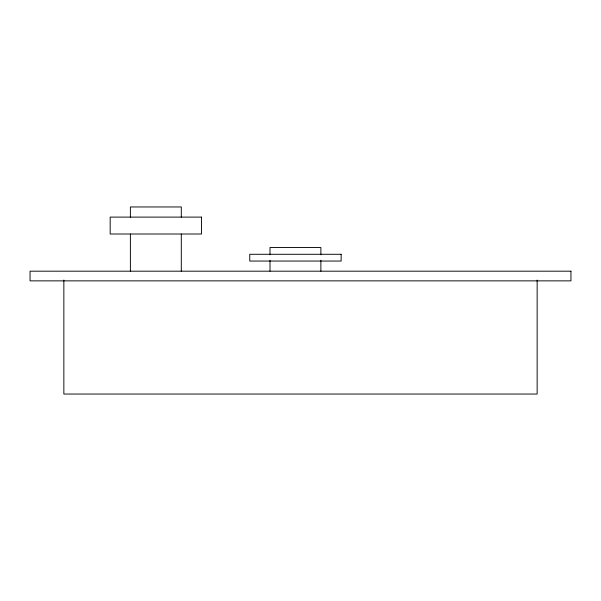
<?xml version="1.0" encoding="UTF-8"?>
<svg xmlns="http://www.w3.org/2000/svg" width="601" height="601" viewBox="0 0 601 601"><rect width="100%" height="100%" fill="white"/><g stroke="black" fill="none" stroke-linecap="round" stroke-linejoin="round"><path stroke-width="0.9" d="M537.144 280.036L537.144 394.038L63.856 394.038L63.856 280.036M320.881 254.809L320.881 247.529L270.007 247.529L270.007 254.809M320.881 260.271L320.881 271.186M270.007 260.271L270.007 271.186M181.299 217.216L181.299 206.962L130.387 206.962L130.387 217.216M181.299 234.007L181.299 271.186M130.387 234.007L130.387 271.186M201.515 217.104L110.171 217.104L110.171 234.007L201.515 234.007L201.515 217.104M341.135 254.283L249.753 254.283L249.753 261.052L341.135 261.052L341.135 254.283M570.95 271.186L30.05 271.186L30.05 280.862L570.95 280.862L570.95 271.186"/></g></svg>
